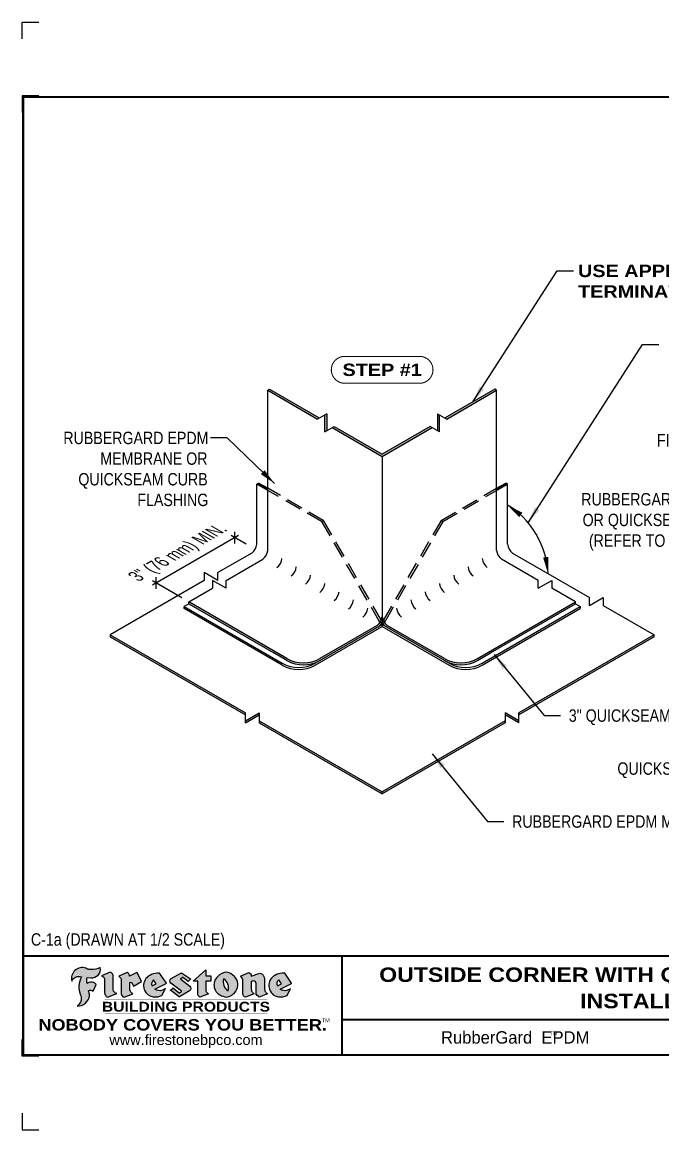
# Model space of a CAD drawing. Header units: inches. Extents: x 121.4 to 141.5, y -186.4 to -169.7.
# Drawn here: x 121.45 to 131.14, y -186.43 to -169.67 of the extents above; entities that cross this region are included whole.
import ezdxf
from ezdxf.enums import TextEntityAlignment as Align

# ---------------------------------------------------------------- set-up
doc = ezdxf.new("R2010")
doc.units = ezdxf.units.IN
doc.header["$MEASUREMENT"] = 0
doc.linetypes.add('HIDDEN', pattern=[0.375, 0.25, -0.125])
doc.layers.get('0').update_dxf_attribs({"linetype": 'CONTINUOUS'})
doc.layers.get('DEFPOINTS').update_dxf_attribs({"linetype": 'CONTINUOUS'})
for name, color, linetype in [('FSBP-ANNO-NOTE', 7, 'CONTINUOUS'), ('FSBP-MEMBRANE', 7, 'CONTINUOUS'), ('FSBP-TTLB', 7, 'CONTINUOUS'), ('FSBP-TTLB-BORDER', 7, 'CONTINUOUS'), ('FSBP-TTLB-TEXT', 7, 'CONTINUOUS')]:
    doc.layers.add(name, color=color, linetype=linetype)
doc.styles.add('FSBP_ARIAL', font='arial.ttf')
doc.styles.add('FSBP_ARIAL_BOLD', font='')
doc.styles.add('FSBP_ARIAL_NAR', font='ARIALN.TTF')
doc.styles.add('FSBP_BANKGOTHIC', font='bgothm.ttf')
doc.styles.get('FSBP_ARIAL_BOLD').set_extended_font_data('Arial Black')
doc.dimstyles.new('FSBP-LEADER', dxfattribs={"dimtxt": 0.1875, "dimasz": 0.25, "dimexe": 0.0625, "dimexo": 0.125, "dimgap": 0.125, "dimtad": 0, "dimtih": 1, "dimtoh": 1, "dimdec": 4, "dimzin": 0, "dimdsep": 46, "dimlunit": 4, "dimtxsty": 'FSBP_ARIAL_NAR', "dimcen": 0.09375, "dimclrd": 256, "dimclre": 256, "dimclrt": 256, "dimadec": 0, "dimazin": 0, "dimtfac": 1, "dimtdec": 4, "dimtofl": 0, "dimtmove": 0, "dimatfit": 3, "dimfxl": 0, "dimtolj": 1, "dimtzin": 0, "dimlwd": -1, "dimlwe": -1, "dimarcsym": 0})

# ---------------------------------------------------------------- blocks, each defined once
blk = doc.blocks.new('TTLB-EPDM_2')
at = {"layer": 'FSBP-TTLB-TEXT'}
h = blk.add_hatch(color=1, dxfattribs=at)
edge = h.paths.add_edge_path()
edge.add_arc((1.037309769669573, -0.1982514792917306), 0.1319107607348553, 264.0410451462098, 370.3106169565175)
edge.add_arc((1.027551646585694, 0.1214293576525799), 0.3273056962876235, 270.05058356628535, 295.23459397187514, ccw=False)
edge.add_arc((1.022801957313345, -0.06680179986895154), 0.1391656561713503, 249.3281275763668, 272.0749124149863, ccw=False)
edge.add_line((0.9736743133014443, -0.1970076156048179), (0.9474927838574558, -0.1852745150568325))
edge.add_arc((0.8939498971398288, -0.3394262635682071), 0.1631857907024099, 70.84590087378872, 194.3325259843273)
edge.add_arc((0.8444260109029493, -0.4259936440910768), 0.1179914261095279, 70.96950098067128, 156.9641407594482, ccw=False)
edge.add_arc((1.153141409296894, -0.4684497516079468), 0.3110405457095052, 150.3231137483159, 203.2084295854517)
edge.add_arc((0.7562495500622943, -0.6412608153899899), 0.1218587156617311, 0.8849157075190988, 24.34668939894999, ccw=False)
edge.add_arc((0.7493781665697374, -0.6475258110744375), 0.1289731377238325, -58.36655102076742, 3.6216782311386737, ccw=False)
edge.add_arc((0.8256699029544474, -0.5792158350996106), 0.1783301886510354, 267.2205474105585, 354.1381621173521)
edge.add_arc((0.7903121048625305, -0.6011409294291745), 0.212787892960859, 0.9996158580669322, 21.00503380861244)
edge.add_arc((1.01880712263941, -0.5666691048185161), 0.05136395668415847, 40.82117713173261, 125.52727787225791, ccw=False)
edge.add_line((1.057676976260041, -0.5330924682126437), (1.102776947655911, -0.4308018311949837))
edge.add_arc((1.040858222524664, -0.4699705673995949), 0.07326744446031509, 32.31675181867256, 66.31481236598174)
edge.add_arc((1.032262518825329, -0.5063316993097662), 0.1102246948011782, 69.8179132332389, 125.254734720681)
edge.add_arc((1.127708877207287, -0.368959353531244), 0.1659710644737306, 164.1569669952081, 196.5811013160487, ccw=False)
edge.add_line((0.9680425188342383, -0.3236487780942383), (1.023615334387159, -0.3294494641845773))
h = blk.add_hatch(color=1, dxfattribs=at)
edge = h.paths.add_edge_path()
edge.add_line((1.275239419159561, -0.6223407783464694), (1.415345367376062, -0.5660418822574371))
edge.add_arc((1.421019305783958, -0.5090099247487757), 0.05731350411836949, 181.9717871001989, 264.31851000495806, ccw=False)
edge.add_line((1.363739737527226, -0.5109819325197265), (1.363412352251203, -0.3102363679013962))
edge.add_arc((1.294263659668751, -0.3103491388303989), 0.06914878453844908, 0.0934405599591014, 72.42834396969012)
edge.add_line((1.315139561173908, -0.2444268274366692), (1.186839444240604, -0.3024209471341379))
edge.add_arc((1.175246268095289, -0.3585110609420917), 0.05727567197445628, -0.017399788185912257, 78.322067691347, ccw=False)
edge.add_line((1.232521937428658, -0.3585284546236807), (1.232574268422297, -0.555126496687123))
edge.add_arc((1.305699496415486, -0.5558575689677219), 0.07312888236350451, 179.4272023230205, 245.3845503102953)
h = blk.add_hatch(color=1, dxfattribs=at)
edge = h.paths.add_edge_path()
edge.add_line((1.792026821926584, -0.3839679064720229), (1.722158956877934, -0.2518542302253621))
edge.add_arc((1.720119655279638, -0.2529327078887852), 0.002306916790721817, 27.87197133405656, 117.3766794470751)
edge.add_line((1.719058846382097, -0.250884159729182), (1.610638460368705, -0.3070279753467702))
edge.add_arc((1.547088841662962, -0.3061026658494403), 0.06355635479880145, 359.165808011073, 425.8793658831422)
edge.add_line((1.573061729235633, -0.2480956029480268), (1.446879247402876, -0.3051325108639702))
edge.add_arc((1.407812067100189, -0.370357133046621), 0.07602957263902092, -3.441403975725109, 59.07992244284969, ccw=False)
edge.add_line((1.483704536400296, -0.3749210150788969), (1.483704536400296, -0.5723838140635706))
edge.add_arc((1.54053746518044, -0.568254406115083), 0.05698275005415228, 184.1557352478595, 255.3066498366543)
edge.add_line((1.526084036778343, -0.6233736605654059), (1.657291340682093, -0.570650514527486))
edge.add_arc((1.688298576827198, -0.5021390388423987), 0.0752015358480571, 207.5160880841914, 245.649226723163, ccw=False)
edge.add_arc((1.721050197024907, -0.4914488168456328), 0.1093332836229113, 179.4823365255141, 204.5537900001094, ccw=False)
edge.add_line((1.611721375809452, -0.4904610114968335), (1.611721375809452, -0.4126404716788983))
edge.add_arc((1.628589765097195, -0.414159299036043), 0.01693662875851176, 28.356188110622725, 174.8549701683585, ccw=False)
edge.add_arc((1.627340435522395, -0.4197189881350504), 0.02111886817708033, 22.216893572439517, 40.10213956426492, ccw=False)
edge.add_line((1.646891420738257, -0.4117336534413738), (1.666638796144639, -0.4549750258192233))
edge.add_arc((1.668737246926742, -0.4540167099035481), 0.002306916790685496, 204.545128184284, 299.6323508190091)
edge.add_line((1.669877862091766, -0.4560219186518992), (1.791128135493295, -0.3870515928837648))
edge.add_line((1.791128135493295, -0.3870515928837648), (1.792026821926584, -0.3839679064720229))
h = blk.add_hatch(color=1, dxfattribs=at)
h.paths.add_polyline_path([(2.063388732080512, -0.2583237030618903, 0.02524281661523788), (2.025024361750752, -0.2610532129309178, 0.1213611957758757), (1.901773912052249, -0.3008158885520373, 0.6151668103976068), (1.93274136141747, -0.6099060679591872, 0.05306812109568645), (1.967936229862175, -0.617865745600497, 0.1150932231766138), (2.099126721549737, -0.5994933789882708), (2.151195569562105, -0.4944891916583316, -0.08755405562188731), (2.104230609512001, -0.5187113292177372, -0.265591761123442), (1.992692314386659, -0.5010701623316862), (2.165347897647223, -0.4141184325909109, 0.4518949533370738), (2.166222728871162, -0.4107679608846269)])
h.paths.add_polyline_path([(2.014217313945437, -0.4188965037300676), (1.951113654018855, -0.4515330109460507, -0.3720533890450154), (1.973177450672722, -0.3607130665457561)], flags=16)
h = blk.add_hatch(color=1, dxfattribs=at)
edge = h.paths.add_edge_path()
edge.add_arc((2.260407392426802, -0.3775796671688782), 0.04152450223225729, 123.20805433950699, 232.2027298779723, ccw=False)
edge.add_line((2.237665217914071, -0.3428366421988329), (2.393535971665983, -0.2540943745380986))
edge.add_arc((2.394677353533142, -0.2560991469722482), 0.002306916790741334, 55.64644466176611, 119.65426054492559, ccw=False)
edge.add_line((2.395979141996861, -0.2541946229174954), (2.531809646140459, -0.3470380726374032))
edge.add_arc((2.530468902927946, -0.3489153772789875), 0.002306916790700397, -42.731101238422525, 54.4661353739603, ccw=False)
edge.add_line((2.532163440279987, -0.3504807552658491), (2.498457913851155, -0.3869673252714421))
edge.add_arc((2.496763376499139, -0.3854019472845934), 0.002306916790672934, 233.7527076894875, 317.26889876138785, ccw=False)
edge.add_line((2.495399362263356, -0.38726241234572), (2.413849913492982, -0.3274738082119626))
edge.add_arc((2.412485899257181, -0.3293342732731342), 0.002306916790720064, 53.75270768979358, 124.4135619297835)
edge.add_line((2.41118211687575, -0.3274311136421062), (2.382933981293377, -0.346782838468144))
edge.add_arc((2.38423776367478, -0.3486859980991606), 0.002306916790694898, 124.4135619293799, 231.8459020253626)
edge.add_line((2.382812599816248, -0.3505000469010184), (2.519899969301207, -0.4581994452042721))
edge.add_arc((2.494247019847682, -0.4908523236374461), 0.04152450223225742, -55.21225898295222, 51.84590202520428, ccw=False)
edge.add_line((2.517938320565804, -0.5249552055672808), (2.364434947484597, -0.6179520922513717))
edge.add_arc((2.36323960192349, -0.6159790200102006), 0.002306916790726996, 233.2955624372927, 301.20872157023314, ccw=False)
edge.add_line((2.361860787187538, -0.6178285429225383), (2.231266621301074, -0.5204709167214361))
edge.add_arc((2.232647938930649, -0.5186232623475259), 0.002306916790697672, 135.5134179846393, 233.21798691998708, ccw=False)
edge.add_line((2.231002150870836, -0.5170067083764565), (2.262839375599356, -0.4845937328397696))
edge.add_arc((2.264485163659225, -0.4862102868108537), 0.002306916790748497, 53.0352839999411, 135.513417985369, ccw=False)
edge.add_line((2.265872365996302, -0.4843670465239001), (2.361834678328762, -0.5565872257804898))
edge.add_arc((2.363221880665761, -0.5547439854936304), 0.002306916790627066, 233.0352840000685, 302.2362632414394)
edge.add_line((2.36445241715569, -0.5566953042850713), (2.39428499383348, -0.5378823484768844))
edge.add_arc((2.393054457343549, -0.5359310296853765), 0.002306916790685166, 302.2362632406177, 412.2027298768422)
edge.add_line((2.394468296066179, -0.5341081404551886), (2.234958295420142, -0.4103916733127022))
h = blk.add_hatch(color=1, dxfattribs=at)
edge = h.paths.add_edge_path()
edge.add_line((2.763460561272041, -0.2072496393923444), (2.763460561272041, -0.2969520779963801))
edge.add_arc((2.765767478062699, -0.2969520779963943), 0.00230691679065842, 179.9999999996471, 269.9999999996471)
edge.add_line((2.765767478062685, -0.2992589947870528), (2.835417693520355, -0.2992589947870528))
edge.add_arc((2.835417693520355, -0.3015659115777538), 0.002306916790701052, 0, 90, ccw=False)
edge.add_line((2.837724610311056, -0.3015659115777538), (2.837724610311056, -0.3790761307453892))
edge.add_arc((2.83541769352037, -0.3790761307453749), 0.002306916790686842, 269.99999999964706, 359.99999999964706, ccw=False)
edge.add_line((2.835417693520355, -0.3813830475360618), (2.765767478062685, -0.3813830475360618))
edge.add_arc((2.765767478062699, -0.3836899643267202), 0.00230691679065842, 90.00000000035294, 180.0000000003529)
edge.add_line((2.763460561272041, -0.3836899643267344), (2.763460561272041, -0.5033995910642801))
edge.add_arc((2.836735953378943, -0.5071368822038516), 0.07337063740681413, 177.0802527808789, 245.3249543133826)
edge.add_line((2.806105814540615, -0.5738080530967267), (2.674529557384915, -0.6226036013049594))
edge.add_arc((2.708610405062069, -0.564298408791804), 0.06753517344606039, 177.0345319916277, 239.6926428024901, ccw=False)
edge.add_line((2.641165668230087, -0.560804539009709), (2.641165668230087, -0.3836899643267344))
edge.add_arc((2.638858751439429, -0.3836899643267202), 0.00230691679065842, 359.9999999996471, 449.999999999647)
edge.add_line((2.638858751439443, -0.3813830475360618), (2.572857950769389, -0.3813830475360618))
edge.add_line((2.572857950769389, -0.3813830475360618), (2.763460561272041, -0.2072496393923444))
h = blk.add_hatch(color=1, dxfattribs=at)
edge = h.paths.add_edge_path(flags=16)
edge.add_arc((2.940363509127394, -0.4847985213681437), 0.1684614578629418, 344.5558804047865, 417.0140046669545)
edge.add_arc((3.194458079644619, -0.3883534532477785), 0.1684614578629414, 164.5558804047864, 237.0140046669546)
edge = h.paths.add_edge_path()
edge.add_arc((3.069375116502199, -0.4399344555144872), 0.1828726885096673, 136.0914512150047, 191.213418978326)
edge.add_arc((3.064939550433406, -0.4318234379590333), 0.1803148804748503, 194.0167254156723, 240.6663730831859)
edge.add_arc((3.098047041778981, -0.3845058757092554), 0.2378525180183701, 239.2975390661776, 264.2889872773176)
edge.add_arc((3.04884478212623, -0.4190232383793012), 0.203760689247156, 277.1986764832036, 326.503572961274)
edge.add_arc((3.077739326803546, -0.4341046616465112), 0.171374865791709, 325.3768876809902, 406.3828327799087)
edge.add_arc((3.011839488065919, -0.4896144380417797), 0.2571945645850002, 44.28462553519766, 73.82901434867304)
edge.add_arc((3.117152499586992, -0.4983433120546693), 0.2579560664039132, 97.50292863483666, 134.1039137579027)
h = blk.add_hatch(color=1, dxfattribs=at)
edge = h.paths.add_edge_path()
edge.add_line((3.322690228557462, -0.5721896537377091), (3.322690228557462, -0.3749210150788969))
edge.add_arc((3.246797759257384, -0.3703571330465745), 0.076029572638996, 356.5585960242387, 419.0799224428129)
edge.add_line((3.285864939560099, -0.3051325108639702), (3.412047421392799, -0.2480956029480268))
edge.add_arc((3.386074533820159, -0.3061026658494941), 0.06355635479883807, 0.3962622833877276, 65.87936588318718, ccw=False)
edge.add_line((3.449629368605429, -0.3056631084210863), (3.580526418688805, -0.2593848434574539))
edge.add_arc((3.555744121700958, -0.3530904070730321), 0.09692726601172152, 2.366977007666776, 75.18615851992018, ccw=False)
edge.add_line((3.652588689330287, -0.3490873311063041), (3.652588689330287, -0.4883770011386872))
edge.add_arc((3.761877549389556, -0.4914934052703811), 0.1093332836229047, 178.3666365323574, 204.5537900000422)
edge.add_arc((3.729125929191727, -0.5021836272670953), 0.07520153584796169, 207.5160880841711, 245.2240541443093)
edge.add_line((3.697611150971852, -0.5704631245385627), (3.572585913552643, -0.6207021253773775))
edge.add_arc((3.59534718600759, -0.5526356419907701), 0.07177131519198746, 180.3328587115751, 251.51018566665869, ccw=False)
edge.add_line((3.523577081955409, -0.5530525936986663), (3.523577081955409, -0.4153032515383615))
edge.add_arc((3.486319529276879, -0.4148773504126441), 0.0372599868942854, 359.3450650296066, 449.0500281941028)
edge.add_arc((3.482769874121713, -0.4419622099033496), 0.06447454900600783, 86.29402372314017, 119.8211331593848)
edge.add_line((3.450707067966732, -0.3860252459975726), (3.450707067966732, -0.4904610114968335))
edge.add_arc((3.560035889182251, -0.491448816845647), 0.1093332836229751, 179.4823365255069, 204.5537900001023)
edge.add_arc((3.527284268984408, -0.5021390388424952), 0.07520153584796385, 207.5160880841699, 245.6492267231416)
edge.add_line((3.496277032839316, -0.570650514527486), (3.365069728935509, -0.6233736605654059))
edge.add_arc((3.37950248606194, -0.5682868177318081), 0.05694615642555727, 183.9298782390169, 255.318496325343, ccw=False)
h = blk.add_hatch(color=1, dxfattribs=at)
h.paths.add_polyline_path([(3.957695472291277, -0.2583237030618903, 0.02524281661523822), (3.919331101961575, -0.2610532129309178, 0.1085638477195505), (3.807890832595604, -0.2939221658134414, 0.6425897848490651), (3.827048101628293, -0.6099060679591872, 0.05306812109569052), (3.862242970072884, -0.617865745600497, 0.1150932231766133), (3.993433461760503, -0.5994933789882708), (4.045502309772871, -0.4944891916583316, -0.08755405562189084), (3.998537349722767, -0.5187113292177372, -0.2655917611234366), (3.886999054597368, -0.5010701623316862), (4.059654637857989, -0.4141184325909109, 0.4518949533370731), (4.060529469081928, -0.4107679608846269)])
h.paths.add_polyline_path([(3.90852405415626, -0.4188965037300676), (3.845420394229677, -0.4515330109460507, -0.3720533890450147), (3.867484190883488, -0.3607130665457561)], flags=16)
at = {"layer": 'DEFPOINTS', "linetype": 'Continuous', "ltscale": 1.75}
for points in [[(-0.015625, 13.88083333333333), (-0.015625, 14.13083333333333), (0.234375, 14.13083333333333)], [(-0.015625, -2.380833333333342), (-0.015625, -2.630833333333342), (0.234375, -2.630833333333342)]]:
    blk.add_lwpolyline(points, dxfattribs=at)
at = {"layer": 'DEFPOINTS', "color": 1}
for points in [[(0.234375, 13.015625), (-0.015625, 13.015625), (-0.015625, 12.765625)], [(0.234375, -1.515625), (-0.015625, -1.515625), (-0.015625, -1.265625)]]:
    blk.add_lwpolyline(points, dxfattribs=at)
at = {"layer": 'FSBP-TTLB', "const_width": 0.03125}
for points in [[(0, 0), (0, -1.5), (20, -1.5), (20, 0), (0, 0)], [(4.825208527206769, 0), (4.825208527206769, -0.9643749050531198)], [(4.825208527206769, -0.9643749050531198), (15.84028770518938, -0.9643749050531198)], [(4.825208527206769, -0.9643749050531198), (4.825208527206769, -1.5)]]:
    blk.add_lwpolyline(points, dxfattribs=at)
at = {"layer": 'FSBP-TTLB-BORDER', "const_width": 0.03125}
blk.add_lwpolyline([(20, 0), (20, 13), (0, 13), (0, 0)], dxfattribs=at)
at = {"layer": 'FSBP-TTLB-TEXT', "color": 1}
blk.add_line((0.7358432058323388, -0.379822754145593), (0.7358432058323388, -0.379822754145593), dxfattribs=at)
for points in [[(1.023615323725323, -0.3294494630716969, 0.5000510906601082), (1.167090420776901, -0.1746414942047778, -0.1103304102359608), (1.027840608309816, -0.2058762110801382, -0.09957876667165425), (0.9736743133014443, -0.1970076156048179), (0.9474927838574558, -0.1852745150568325, 0.5978159689075124), (0.7358432058323388, -0.379822754145593, -0.3938834584182213), (0.8828996422548698, -0.3144510229727047, 0.2349406564350952), (0.86727108227484, -0.5910237178633082, -0.1027304183841549), (0.8780937320133262, -0.6393788197974146, -0.2772692352614086), (0.8170223912655956, -0.7573362346216896, 0.3985429150902959), (1.003067614090241, -0.5974286950643517, 0.0875124847930418), (0.9889600163401155, -0.5248671157293501, -0.3874031597924062), (1.057676976260041, -0.5330924682126437), (1.102776947655911, -0.4308018311949837, 0.1494423498871741), (1.07029056398062, -0.4028746979725923, 0.2467195073738216), (0.9686394281704906, -0.4163228904100862, -0.1424285161541127), (0.9680425188342383, -0.3236487780942383), (1.023615334387159, -0.3294494641845773)], [(2.166222728871162, -0.4107679608846269), (2.063388732080512, -0.2583237030618903, 0.02524281661523788), (2.025024361750752, -0.2610532129309178, 0.1085638477195265), (1.913584092384895, -0.2939221658134414, 0.6425897848491228), (1.93274136141747, -0.6099060679591872, 0.05306812109568648), (1.967936229862175, -0.617865745600497, 0.1150932231766137), (2.099126721549737, -0.5994933789882708), (2.151195569562105, -0.4944891916583316, -0.0875540556218873), (2.104230609512001, -0.5187113292177372, -0.2655917611234418), (1.992692314386659, -0.5010701623316862), (2.165347897647223, -0.4141184325909109)], [(2.763460561272041, -0.2072496393923444), (2.763460561272041, -0.2969520779963801, 0.4142135623730958), (2.765767478062685, -0.2992589947870528), (2.835417693520355, -0.2992589947870528, -0.414213562373095), (2.837724610311056, -0.3015659115777538), (2.837724610311056, -0.3790761307453892, -0.4142135623730938), (2.835417693520355, -0.3813830475360618), (2.765767478062685, -0.3813830475360618, 0.4142135623730958), (2.763460561272041, -0.3836899643267344), (2.763460561272041, -0.5033995910642801, 0.3068985753588853), (2.806105814540615, -0.5738080530967267), (2.674529557384915, -0.6226036013049594, -0.2804194150632976), (2.641165668230087, -0.560804539009709), (2.641165668230087, -0.3836899643267344, 0.414213562373095), (2.638858751439443, -0.3813830475360618), (2.572857950769389, -0.3813830475360618), (2.763460561272041, -0.2072496393923444)], [(4.060529469081928, -0.4107679608846269), (3.957695472291277, -0.2583237030618903, 0.02524281661523788), (3.919331101961575, -0.2610532129309178, 0.1085638477195265), (3.807890832595604, -0.2939221658134414, 0.6425897848491228), (3.827048101628293, -0.6099060679591872, 0.05306812109568648), (3.862242970072884, -0.617865745600497, 0.1150932231766137), (3.993433461760503, -0.5994933789882708), (4.045502309772871, -0.4944891916583316, -0.0875540556218873), (3.998537349722767, -0.5187113292177372, -0.2655917611234418), (3.886999054597368, -0.5010701623316862), (4.059654637857989, -0.4141184325909109)], [(4.059654637857989, -0.4141184325909109, 0.4518949533370731), (4.060529469081928, -0.4107679608846269, 0.4518949533370731)]]:
    blk.add_lwpolyline(points, format="xyb", dxfattribs=at)
for points in [[(1.275239419159561, -0.6223407783464694), (1.415345367376062, -0.5660418822574371, -0.3756100036733062), (1.363739737527226, -0.5109819325197265), (1.363412352251203, -0.3102363679013962, 0.3265360292958048), (1.315139561173908, -0.2444268274366692), (1.186839444240604, -0.3024209471341379, -0.3557863980845349), (1.232521937428658, -0.3585284546236807), (1.232574268422297, -0.555126496687123, 0.2960110723418457)], [(1.792026821926584, -0.3839679064720229), (1.722158956877934, -0.2518542302253621, 0.4116839150163434), (1.719058846382097, -0.250884159729182), (1.610638460368705, -0.3070279753467702, 0.2996033003794034), (1.573061729235633, -0.2480956029480268), (1.446879247402876, -0.3051325108639702, -0.2797757560995365), (1.483704536400296, -0.3749210150788969), (1.483704536400296, -0.5723838140635706, 0.320828638474519), (1.526084036778343, -0.6233736605654059), (1.657291340682093, -0.570650514527486, -0.1679398621276611), (1.621603752698661, -0.5368819723450571, -0.1098333365370753), (1.611721375809452, -0.4904610114968335), (1.611721375809452, -0.4126404716788983, -0.743334502655012), (1.64349420176768, -0.4061152228778298, -0.07819791644735608), (1.646891420738257, -0.4117336534413738), (1.666638796144639, -0.4549750258192233, 0.4404648714563479), (1.669877862091766, -0.4560219186518992), (1.791128135493295, -0.3870515928837648)], [(2.234958295420142, -0.4103916733127022, -0.5150044486718882), (2.237665217914071, -0.3428366421988329), (2.393535971665983, -0.2540943745380986, -0.2867822934100265), (2.395979141996861, -0.2541946229174954), (2.531809646140459, -0.3470380726374032, -0.4515027974650387), (2.532163440279987, -0.3504807552658491), (2.498457913851155, -0.3869673252714421, -0.3814439164929681), (2.495399362263356, -0.38726241234572), (2.413849913492982, -0.3274738082119626, 0.3184718635035665), (2.41118211687575, -0.3274311136421062), (2.382933981293377, -0.346782838468144, 0.5064094529656681), (2.382812599816248, -0.3505000469010184), (2.519899969301207, -0.4581994452042721, -0.5043597839115849), (2.517938320565804, -0.5249552055672808), (2.364434947484597, -0.6179520922513717, -0.3053163970316367), (2.361860787187538, -0.6178285429225383), (2.231266621301074, -0.5204709167214361, -0.4541703869768119), (2.231002150870836, -0.5170067083764565), (2.262839375599356, -0.4845937328397696, -0.3762644290664977), (2.265872365996302, -0.4843670465239001), (2.361834678328762, -0.5565872257804898, 0.3114700032088108), (2.36445241715569, -0.5566953042850713), (2.39428499383348, -0.5378823484768844, 0.520381097387146), (2.394468296066179, -0.5341081404551886)], [(2.937624918725987, -0.3131105398334029, 0.2452625673097023), (2.889993533867141, -0.4754966266250307, 0.2064059665179019), (2.976604338974084, -0.5890186876871866, 0.1094800500670344), (3.074378098474654, -0.6211778035979165, 0.2185147641853038), (3.218764944843201, -0.5314757029352819, 0.3689489483072479), (3.195959963110113, -0.3100352223135445, 0.1296305888694145), (3.0834694040758, -0.242595816912754, 0.1610736375384317)], [(3.322690228557462, -0.5721896537377091), (3.322690228557462, -0.3749210150788969, 0.2797757560995341), (3.285864939560099, -0.3051325108639702), (3.412047421392799, -0.2480956029480268, -0.2937618496109166), (3.449629368605429, -0.3056631084210863), (3.580526418688805, -0.2593848434574539, -0.3288760160581939), (3.652588689330287, -0.3490873311063041), (3.652588689330287, -0.4883770011386872, 0.114762897203527), (3.662431105063263, -0.536926560769686, 0.166032965990522), (3.697611150971852, -0.5704631245385627), (3.572585913552643, -0.6207021253773775, -0.3209557512194564), (3.523577081955409, -0.5530525936986663), (3.523577081955409, -0.4153032515383615, 0.4127061514896111), (3.48693727661589, -0.3776224848030694, 0.1473421876160361), (3.450707067966732, -0.3860252459975726), (3.450707067966732, -0.4904610114968335, 0.1098333365370753), (3.460589444855941, -0.5368819723450855, 0.1679398621276611), (3.496277032839316, -0.570650514527486), (3.365069728935509, -0.6233736605654059, -0.3219729545308964), (3.322690228557462, -0.5721896537377091, 29.1476284739)], [(1.951113654018855, -0.4515330109460507), (2.014217313945437, -0.4188965037300676), (1.973177450672722, -0.3607130665457561, 0.3720533890450154)], [(3.10274193015772, -0.5296595419651595, 0.3271311138286319), (3.032079658614293, -0.3434924326507627, 0.3271311138286322)], [(3.845420394229677, -0.4515330109460507), (3.90852405415626, -0.4188965037300676), (3.867484190883488, -0.3607130665457561, 0.3720533890450154)]]:
    blk.add_lwpolyline(points, format="xyb", close=True, dxfattribs=at)
at = {"layer": 'FSBP-TTLB-TEXT', "const_width": 0.0078125}
for points in [[(1.233926579809207, -0.6584455781731435), (3.691229482685259, -0.6584455781731577)], [(1.233926579809207, -0.8761560960495984), (3.691229482685259, -0.8761560960495842)]]:
    blk.add_lwpolyline(points, dxfattribs=at)
at = {"layer": 'FSBP-TTLB-TEXT', "color": 1}
for centre, start, end in [((1.789987520328282, -0.3850463841354355), 299.6323508193319, 27.87197133380463), ((2.164310260790558, -0.412058050385383), 296.7304547840455, 34.00233684987403)]:
    blk.add_arc(centre, 0.00230691679068068, start, end, dxfattribs=at)
at = {"layer": 'FSBP-TTLB-TEXT', "lineweight": 18, "style": 'FSBP_ARIAL_BOLD'}
blk.add_text('BUILDING PRODUCTS', height=0.1484375, dxfattribs=at).set_placement((2.462578031247233, -0.7673008371113639), align=Align.MIDDLE_CENTER)
at = {"layer": 'FSBP-TTLB-TEXT', "color": 1}
for s, height, style, p in [('NOBODY COVERS YOU BETTER.', 0.171875, 'FSBP_ARIAL_BOLD', (2.412604263603384, -1.041650450587369)), ('TM', 0.0625, 'FSBP_BANKGOTHIC', (4.576671173373001, -0.9725745042934193))]:
    blk.add_text(s, height=height, dxfattribs=dict(at, style=style)).set_placement(p, align=Align.MIDDLE_CENTER)
at = {"layer": 'FSBP-TTLB-TEXT'}
for s, height, style, p in [('RubberGard  EPDM', 0.1875, 'FSBP_BANKGOTHIC', (7.443365678241776, -1.23218745252656)), ('TM', 0.0625, 'FSBP_BANKGOTHIC', (8.023397742165457, -1.169706269210366)), ('www.firestonebpco.com', 0.15625, 'FSBP_ARIAL', (2.462578031247233, -1.268657306740124))]:
    blk.add_text(s, height=height, dxfattribs=dict(at, style=style)).set_placement(p, align=Align.MIDDLE_CENTER)
for tag, height, style, p in [('MAXIMUM_WARRANTY', 0.1875, 'FSBP_ARIAL_BOLD', (18.03987100774941, 0.2240244307510579)), ('ACCPT_SYSTEMS', 0.21875, 'FSBP_ARIAL', (12.49438170418193, -1.23218745252656))]:
    blk.add_attdef(tag, text='', height=height, dxfattribs=dict(at, style=style)).set_placement(p, align=Align.MIDDLE_LEFT)
for tag, height, style, p in [('DETAIL_DESCP_LINE_1', 0.21875, 'FSBP_ARIAL_BOLD', (10.33118450231211, -0.2831249841755152)), ('DETAIL_DESCP_LINE_2', 0.21875, 'FSBP_ARIAL_BOLD', (10.33118450231211, -0.6812499208775904)), ('ISSUE_REV_DATE', 0.21875, 'FSBP_ARIAL', (16.84069633627263, -0.7282559425942452)), ('DETAIL_NUMBER', 0.4375, 'FSBP_ARIAL', (18.91941590748775, -0.8931630692489421))]:
    blk.add_attdef(tag, text='', height=height, dxfattribs=dict(at, style=style)).set_placement(p, align=Align.MIDDLE_CENTER)

msp = doc.modelspace()

# ---------------------------------------------------------------- hatches: boundary and pattern name
at = {"layer": 'FSBP-MEMBRANE'}
h = msp.add_hatch(color=256, dxfattribs=at)
h.paths.add_polyline_path([(125.188670571352, -175.2274210765116), (125.1616072774837, -175.2430460765116), (125.9158098447526, -175.6784851317477), (125.9428731386208, -175.6628601317478)])
h.paths.add_polyline_path([(126.1665188116521, -175.7919820212754), (126.1394555177839, -175.8076070212754), (126.8936580850527, -176.2430460765116), (127.6478606523216, -175.8076070212755), (127.6207973584534, -175.7919820212754), (126.8936580850527, -176.2117960765116)])
h.paths.add_polyline_path([(126.0276326812682, -175.8721679660392), (126.0546959751366, -175.8565429660392), (126.0546959751366, -175.5982991869839), (126.0276326812682, -175.613924186984), (126.0276326812682, -175.7430460765116)])
h.paths.add_polyline_path([(127.7326201949688, -175.8565429660393), (127.759683488837, -175.8721679660393), (127.759683488837, -175.7430460765116), (127.759683488837, -175.6139241869839), (127.7326201949688, -175.5982991869839)])
h.paths.add_polyline_path([(127.8444430314845, -175.6628601317478), (127.8715063253528, -175.6784851317478), (128.6257088926217, -175.2430460765116), (128.5986455987534, -175.2274210765116)])
for points in [[(125.0241257446329, -176.6474210765114), (124.9970624507646, -176.6630460765115), (125.1616072774837, -176.7580460765115), (125.1616072774837, -176.7267960765115)], [(128.7631904254724, -176.6474210765114), (128.7902537193407, -176.6630460765115), (128.6257088926216, -176.7580460765115), (128.6257088926216, -176.7267960765115)], [(125.952873154849, -179.3312085092142), (126.8435550653754, -178.8169730684095, 0.0945268723168899), (126.8936580850527, -178.7580460765116), (126.8936580850527, -178.7555460765112, -0.1202330028037299), (126.8648726151844, -178.7485226186209, -0.08623845559065017), (126.8182157751385, -178.8016027144488), (125.9528731548489, -179.3012085092142, -0.2679491924311569), (125.4528731548489, -179.3012085092141), (123.9708223472801, -178.4455460765113), (123.9708223472801, -178.4755460765116), (125.2547068391926, -179.2167971335256), (125.4528731548489, -179.3312085092142, 0.2679491924311688)], [(128.3344430152563, -179.3312085092142), (128.5326093309127, -179.2167971335256), (129.8164938228252, -178.4755460765116), (129.8164938228252, -178.4455460765117), (128.334443020486, -179.3012085088752, -0.2679491921721408), (127.8344430209045, -179.301208509795), (126.9691003949666, -178.8016027144487, -0.08623845559021463), (126.9224435549209, -178.7485226186211, -0.1202330028037326), (126.8936580850527, -178.7555460765112), (126.8936580850527, -178.7580460765116, 0.09452687231657927), (126.9437611047298, -178.8169730684093), (127.8344430152563, -179.3312085092142, 0.267949192431142)]]:
    msp.add_hatch(color=256, dxfattribs=at).paths.add_polyline_path(points)
h = msp.add_hatch(color=256, dxfattribs=at)
h.paths.add_polyline_path([(122.7800374170765, -178.9430460765116), (122.7800374170766, -178.9730460765115), (124.8259416487557, -180.1542494354076), (124.8259416487556, -180.1242494354077)])
h.paths.add_polyline_path([(125.0327566742541, -180.1554994354076), (125.0327566742541, -180.1242494354077), (124.8259416487557, -180.2436541460517), (124.8259416487557, -180.2749041460516)])
h.paths.add_polyline_path([(125.0327566742541, -180.2436541460517), (125.0327566742541, -180.2736541460516), (126.8936580850526, -181.3480460765116), (126.8936580850526, -181.3180460765116)])
h.paths.add_polyline_path([(128.7545594958513, -180.2736541460516), (128.7545594958513, -180.2436541460517), (126.8936580850527, -181.3180460765116), (126.8936580850526, -181.3480460765117)])
h.paths.add_polyline_path([(128.7545594958512, -180.1242494354077), (128.7545594958512, -180.1554994354077), (128.9613745213496, -180.2749041460516), (128.9613745213496, -180.2436541460517)])
h.paths.add_polyline_path([(131.0072787530289, -178.9730460765114), (131.007278753029, -178.9430460765115), (128.9613745213497, -180.1242494354077), (128.9613745213497, -180.1542494354076)])

# ---------------------------------------------------------------- linework, layer by layer
at = {"layer": 'FSBP-ANNO-NOTE'}
for p, q in [((124.7198451011384, -177.4404945650808), (123.4208069954616, -178.1904945650805)), ((124.8368477510646, -177.5705460765116), (124.6115919256654, -177.4404945650808)), ((124.6657185134019, -177.560132912729), (124.6657185134019, -177.3833562174324)), ((123.862569171807, -178.3830460765113), (123.4208069954616, -178.1279945650805)), ((123.4749335831981, -178.2476329127288), (123.4749335831981, -178.0708562174322))]:
    msp.add_line(p, q, dxfattribs=at)
at = {"layer": 'FSBP-ANNO-NOTE', "const_width": 0.015625}
msp.add_lwpolyline([(126.327873593818, -175.1372005727443), (127.4594425762874, -175.1372005727443, 0.9999999999999999), (127.4594425762874, -174.7302617745024), (126.327873593818, -174.7302617745024, 0.9999999999999999)], format="xyb", close=True, dxfattribs=at)
at = {"layer": 'FSBP-ANNO-NOTE'}
for points in [[(128.7902537193406, -176.9814398497709, 0, 0.08203125, 0), (128.9917496340471, -177.1293628458761, 0.08203125, 0.08203125, 0)], [(129.4034308356856, -178.0170640496942, 0, 0.08203125, 0), (129.3694463253913, -177.7694214251721, 0.08203125, 0.08203125, 0)]]:
    msp.add_lwpolyline(points, format="xyseb", dxfattribs=at)
msp.add_ellipse((128.8127153287336, -177.6760142927491), major_axis=(-0.417698940717808, 0.7234757875909054), ratio=0.5773502691896466, start_param=3.926990816999106, end_param=5.535820724010774, dxfattribs=at)
at = {"layer": 'FSBP-MEMBRANE'}
for p, q in [((125.1616072774837, -175.2430460765116), (125.188670571352, -175.2274210765116)), ((125.1616072774837, -177.6660474831218), (125.1616072774837, -175.2430460765116)), ((125.1616072774837, -175.2430460765116), (125.9158098447526, -175.6784851317478)), ((125.188670571352, -175.2274210765116), (125.9428731386208, -175.6628601317478)), ((128.5986455987534, -175.2274210765116), (127.8444430314846, -175.6628601317478)), ((127.8715063253528, -175.6784851317478), (128.6257088926216, -175.2430460765116)), ((128.6257088926216, -175.2430460765116), (128.5986455987534, -175.2274210765116)), ((128.6257088926216, -177.6660474831219), (128.6257088926216, -175.2430460765116)), ((126.0546959751366, -175.5982991869839), (125.9158098447526, -175.6784851317478)), ((126.0276326812682, -175.8721679660393), (126.0276326812682, -175.6139241869839)), ((126.0546959751366, -175.598299186984), (126.0546959751366, -175.8565429660393)), ((127.7326201949688, -175.598299186984), (127.8715063253528, -175.6784851317478)), ((127.7326201949688, -175.598299186984), (127.7326201949688, -175.8565429660393)), ((127.759683488837, -175.8721679660393), (127.759683488837, -175.6139241869839)), ((126.0276326812682, -175.8721679660393), (126.166518811652, -175.7919820212754)), ((126.1394555177838, -175.8076070212754), (126.8936580850527, -176.2430460765116)), ((126.1665188116521, -175.7919820212755), (126.8936580850527, -176.2117960765116)), ((127.6207973584534, -175.7919820212755), (126.8936580850527, -176.2117960765116)), ((126.8936580850527, -176.2430460765116), (127.6478606523215, -175.8076070212755)), ((127.759683488837, -175.8721679660393), (127.6207973584534, -175.7919820212755)), ((124.9970624507646, -176.6630460765115), (125.0241257446329, -176.6474210765115)), ((124.9970624507646, -177.5710474831218), (124.9970624507646, -176.6630460765115)), ((125.1616072774838, -176.7580460765116), (124.9970624507646, -176.6630460765115)), ((125.1616072774838, -176.7267960765116), (125.0241257446329, -176.6474210765115)), ((128.6257088926215, -176.7267960765116), (128.7631904254724, -176.6474210765115)), ((128.6257088926215, -176.7580460765116), (128.7902537193407, -176.6630460765115)), ((128.7902537193407, -176.6630460765115), (128.7631904254724, -176.6474210765115)), ((128.7902537193407, -177.5710474831218), (128.7902537193407, -176.6630460765115)), ((125.9756711570412, -177.2280460765115), (126.0027344509096, -177.2124210765116)), ((127.811645013064, -177.2280460765117), (127.7845817191956, -177.2124210765116)), ((124.9216201408581, -177.7066027144443), (124.4076562069169, -178.0033399300591)), ((124.5347112823162, -178.1199846480751), (125.0861649675773, -177.8016027144439)), ((129.2526048877892, -178.1199846480755), (128.7011512025299, -177.8016027144455)), ((128.8656960292473, -177.7066027144443), (130.0326074000664, -178.3803193085073)), ((124.4076562069168, -178.122744640703), (124.2008411814184, -178.0033399300591)), ((124.2008411814184, -178.0033399300591), (124.2008411814185, -178.1227446407031)), ((124.4076562069168, -178.122744640703), (124.4076562069169, -178.0033399300591)), ((124.2008411814185, -178.1227446407031), (122.7800374170766, -178.9430460765117)), ((124.5347112823161, -178.2393893587191), (124.3278962568177, -178.1199846480752)), ((124.3278962568177, -178.1199846480752), (124.3278962568178, -178.2393893587191)), ((124.5347112823161, -178.2393893587191), (124.5347112823162, -178.1199846480751)), ((129.2526048877892, -178.2393893587191), (129.4594199132876, -178.1199846480752)), ((129.2526048877892, -178.2393893587191), (129.2526048877892, -178.1199846480755)), ((129.4594199132876, -178.1199846480752), (129.4594199132876, -178.2393893587191)), ((123.9708223472801, -178.4455460765113), (124.3278962568178, -178.2393893587191)), ((129.8164938228252, -178.4455460765116), (129.4594199132874, -178.2393893587194)), ((123.97082234728, -178.4755460765116), (123.8986535636313, -178.5172127431783)), ((123.9708223472801, -178.4755460765116), (123.9708223472801, -178.4455460765113)), ((125.4528731548489, -179.3012085092141), (123.9708223472801, -178.4455460765113)), ((123.9708223472801, -178.4755460765116), (125.2547068391926, -179.2167971335256)), ((128.3344430198987, -179.3012085092143), (129.8164938228252, -178.4455460765116)), ((128.5326093309127, -179.2167971335256), (129.8164938228252, -178.4755460765116)), ((128.5326093309127, -179.2167971335256), (129.8164938228252, -178.4755460765116)), ((129.8164938228252, -178.4755460765116), (129.8164938228251, -178.4455460765116)), ((129.8164938228252, -178.4755460765116), (129.8886626064739, -178.5172127431783)), ((130.0326074000664, -178.4997240191512), (130.2394224255648, -178.3803193085072)), ((130.0326074000664, -178.4997240191512), (130.0326074000664, -178.3803193085072)), ((130.2394224255648, -178.3803193085072), (130.2394224255648, -178.4997240191512)), ((130.2394224255648, -178.4997240191512), (131.007278753029, -178.9430460765116)), ((123.8986535636313, -178.5472127431783), (123.8986535636313, -178.5172127431783)), ((123.8986535636313, -178.5172127431783), (125.3807043712003, -179.3728751758808)), ((125.3807043763883, -179.4028751758809), (123.8986535636313, -178.5472127431782)), ((128.406611798905, -179.3728751758809), (129.8886626064739, -178.5172127431783)), ((128.4066117989049, -179.4028751758809), (129.888662606474, -178.5472127431784)), ((129.8886626064739, -178.5172127431783), (129.8886626064739, -178.5472127431783)), ((125.8807043712003, -179.3728751758809), (126.8936580850527, -178.7880460765116)), ((125.8807043763882, -179.4028751758809), (126.8936580850527, -178.8180460765116)), ((126.8182157751385, -178.8016027144488), (125.9528731548489, -179.3012085092142)), ((127.906611798905, -179.3728751758809), (126.8936580850527, -178.7880460765116)), ((126.8936580850527, -178.7880460765116), (126.8936580850527, -178.8180460765116)), ((126.8936580850527, -178.8180460765116), (127.906611798905, -179.4028751758809)), ((127.8344430198987, -179.3012085092143), (126.9691003949667, -178.8016027144487)), ((122.7800374170765, -178.9430460765116), (122.7800374170766, -178.9730460765116)), ((122.7800374170765, -178.9430460765116), (124.8259416487556, -180.1242494354077)), ((122.7800374170766, -178.9730460765115), (124.8259416487556, -180.1542494354076)), ((131.0072787530288, -178.9430460765116), (128.9613745213497, -180.1242494354077)), ((131.0072787530288, -178.9730460765115), (128.9613745213497, -180.1542494354076)), ((131.0072787530289, -178.9730460765116), (131.007278753029, -178.9430460765116)), ((125.452873154849, -179.3312085092142), (125.2547068391926, -179.2167971335256)), ((128.3344430152563, -179.3312085092142), (128.5326093309127, -179.2167971335256)), ((124.8259416487557, -180.2436541460517), (125.0327566742541, -180.1242494354077)), ((124.8259416487557, -180.2749041460516), (124.8259416487556, -180.1242494354077)), ((124.8259416487557, -180.2749041460516), (125.0327566742541, -180.1554994354077)), ((125.0327566742541, -180.1242494354077), (125.0327566742541, -180.2736541460516)), ((128.9613745213497, -180.2436541460517), (128.7545594958512, -180.1242494354077)), ((128.7545594958512, -180.1242494354077), (128.7545594958513, -180.2736541460516)), ((128.9613745213496, -180.2749041460516), (128.7545594958512, -180.1554994354077)), ((128.9613745213496, -180.2749041460516), (128.9613745213497, -180.1242494354077)), ((125.0327566742541, -180.2436541460517), (126.8936580850527, -181.3180460765116)), ((125.0327566742541, -180.2736541460516), (126.8936580850527, -181.3480460765116)), ((128.7545594958513, -180.2436541460517), (126.8936580850527, -181.3180460765116)), ((128.7545594958513, -180.2736541460516), (126.8936580850527, -181.3480460765116)), ((126.8936580850526, -181.3480460765116), (126.8936580850527, -181.3180460765116))]:
    msp.add_line(p, q, dxfattribs=at)
at = {"layer": 'FSBP-MEMBRANE', "linetype": 'Continuous'}
msp.add_line((126.8936580850527, -176.2430460765116), (126.8936580850527, -178.7580460765116), dxfattribs=at)
at = {"layer": 'FSBP-MEMBRANE', "linetype": 'HIDDEN'}
for p, q in [((126.0027344509096, -177.2124210765116), (125.1616072774838, -176.7267960765116)), ((125.9756711570412, -177.2280460765115), (125.1616072774838, -176.7580460765116)), ((127.7845817191956, -177.2124210765116), (128.6257088926215, -176.7267960765116)), ((127.8116450130639, -177.2280460765117), (128.6257088926215, -176.7580460765116)), ((125.9756711570412, -177.2280460765115), (126.839531497316, -178.7242960765112)), ((126.0027344509096, -177.2124210765116), (126.8868922615857, -178.7438273265115)), ((127.7845817191956, -177.2124210765116), (126.9004239085195, -178.7438273265113)), ((127.811645013064, -177.2280460765117), (126.9477846727893, -178.7242960765112))]:
    msp.add_line(p, q, dxfattribs=at)
at = {"layer": 'FSBP-MEMBRANE'}
for centre, radius, start, end in [((124.7922170009972, -177.5458132487846), 0.2063938586125946, 308.8270629757095, 352.9773026118837), ((124.9567618277163, -177.6408132487843), 0.2063938586125946, 308.8270629757095, 352.9773026118837), ((128.830554342389, -177.6408132487843), 0.2063938586125946, 187.0226973881164, 231.1729370242905), ((128.9950991691081, -177.5458132487846), 0.2063938586125946, 187.0226973881164, 231.1729370242905), ((125.1732681786625, -177.7658132487843), 0.2063938586125946, 308.8270629757095, 352.9773026118837), ((128.6140479914429, -177.7658132487843), 0.2063938586125946, 187.0226973881164, 231.1729370242905), ((125.3897745296086, -177.8908132487841), 0.2063938586125946, 308.8270629757095, 352.9773026118837), ((128.3975416404967, -177.8908132487841), 0.2063938586125946, 187.0226973881164, 231.1729370242905), ((125.6062808805547, -178.0158132487839), 0.2063938586125946, 308.8270629757095, 352.9773026118837), ((125.8227872315008, -178.1408132487837), 0.2063938586125946, 308.8270629757095, 352.9773026118837), ((127.9645289386045, -178.1408132487837), 0.2063938586125946, 187.0226973881164, 231.1729370242905), ((128.1810352895506, -178.0158132487839), 0.2063938586125946, 187.0226973881164, 231.1729370242905), ((126.0392935824469, -178.2658132487835), 0.2063938586125946, 308.8270629757095, 352.9773026118837), ((127.7480225876584, -178.2658132487835), 0.2063938586125946, 187.0226973881164, 231.1729370242905), ((126.255799933393, -178.3908132487833), 0.2063938586125946, 308.8270629757095, 352.9773026118837), ((127.5315162367123, -178.3908132487833), 0.2063938586125946, 187.0226973881164, 231.1729370242905), ((126.4723062843392, -178.5158132487831), 0.2063938586125946, 308.8270629757095, 352.9773026118837), ((126.6888126352853, -178.6408132487829), 0.2063938586125946, 308.8270629757095, 352.9773026118837), ((127.09850353482, -178.6408132487829), 0.2063938586125946, 187.0226973881164, 231.1729370242905), ((127.3150098857662, -178.5158132487831), 0.2063938586125946, 187.0226973881164, 231.1729370242905), ((126.8936580850528, -178.6930460765112), 0.0625, 209.9999999999987, 330.0000000000012), ((126.7141519255146, -178.6561836027497), 0.2063938586125946, 308.8270629757095, 330.4268451668339), ((126.8936580850528, -178.7399210765115), 0.0078125, 210.0000000000018, 329.9999999999982), ((127.0731642445907, -178.6561836027497), 0.2063938586125946, 209.5731548331662, 231.1729370242905), ((125.7028731548489, -178.868195807322), 0.5, 239.999999999991, 299.9999999999983), ((125.702873154849, -178.898195807322), 0.5, 239.999999999999, 299.9999999999976), ((128.0844430198987, -178.8681958073221), 0.5, 239.9999999999966, 300.0000000000026), ((128.0844430152563, -178.898195807322), 0.5, 240.0000000000006, 300.000000000001), ((125.6307043712003, -178.9398624739886), 0.5, 240.0000000000011, 299.9999999999972), ((125.6307043763882, -178.9698624739886), 0.5, 240.0000000000011, 299.9999999999985), ((128.156611798905, -178.9398624739887), 0.5, 239.999999999999, 299.9999999999999), ((128.156611798905, -178.9698624739887), 0.5, 240.0000000000025, 299.9999999999961)]:
    msp.add_arc(centre, radius, start, end, dxfattribs=at)

# ---------------------------------------------------------------- block references
at = {"ltscale": 1.75}
ref = msp.add_blockref('TTLB-EPDM_2', (121.4627011304552, -183.8038428898482), dxfattribs=at)
ref.add_attrib('DETAIL_DESCP_LINE_1', 'OUTSIDE CORNER WITH QUICKSEAM CORNER FLASHING', dxfattribs={"layer": 'FSBP-TTLB-TEXT', "height": 0.21875, "style": 'FSBP_ARIAL_BOLD'}).set_placement((131.7938856327673, -184.0869678740237), align=Align.MIDDLE_CENTER)
ref.add_attrib('DETAIL_DESCP_LINE_2', 'INSTALLATION STEPS', dxfattribs={"layer": 'FSBP-TTLB-TEXT', "height": 0.21875, "style": 'FSBP_ARIAL_BOLD'}).set_placement((131.7938856327673, -184.4850928107257), align=Align.MIDDLE_CENTER)

# ---------------------------------------------------------------- texts
at = {"layer": 'DEFPOINTS', "style": 'FSBP_ARIAL_NAR'}
msp.add_text('C-1a (DRAWN AT 1/2 SCALE)', height=0.1875, dxfattribs=at).set_placement((121.5798584845296, -183.5538428898482), align=Align.MIDDLE_LEFT)
at = {"layer": 'FSBP-ANNO-NOTE', "style": 'FSBP_ARIAL_BOLD'}
msp.add_text('STEP #1', height=0.1875, dxfattribs=at).set_placement((126.8936580850527, -174.9337311736234), align=Align.MIDDLE_CENTER)
at = {"layer": 'FSBP-ANNO-NOTE', "style": 'FSBP_ARIAL_NAR', "oblique": 329.9999999999999}
msp.add_text('3" (76 mm) MIN.', height=0.1875, rotation=30.00000000000054, dxfattribs=at).set_placement((123.8538196973539, -177.6904945650806), align=Align.MIDDLE)
at = {"layer": 'FSBP-ANNO-NOTE', "style": 'FSBP_ARIAL_NAR'}
for s, p in [('3" QUICKSEAM SPLICE TAPE', (129.7176635939684, -180.1655840046986)), ('RUBBERGARD EPDM MEMBRANE', (128.8603626739409, -181.7691056975223))]:
    msp.add_text(s, height=0.1875, dxfattribs=at).set_placement(p, align=Align.MIDDLE_LEFT)
msp.add_text('QUICKSEAM CORNER FLASHING', height=0.1875, dxfattribs=at).set_placement((133.8650074458178, -180.9673448511105), align=Align.MIDDLE_RIGHT)
at = {"layer": 'FSBP-ANNO-NOTE', "char_height": 0.1875, "attachment_point": 1}
for s, width, heights, insert, style in [('USE APPROPRIATE TERMINATION DETAIL', 3.577814670432417, [0], (129.8570496295579, -173.3431042743232), 'FSBP_ARIAL_BOLD'), ('{\\W6.80133; }CONTINUOUS BEAD OF  \\P{\\W2.03473; }FIRESTONE LAP SEALANT', 2.832736394449142, [1.000071148917782], (130.9301731550565, -175.5942044425192), 'FSBP_ARIAL_NAR'), ('{\\W1.78755; }RUBBERGARD EPDM \\P{\\W5.5726;  }MEMBRANE OR \\P{\\W5.58627; }QUICKSEAM CURB \\P{\\W6.845;   }FLASHING', 2.269541690009646, [1.212898423755173], (121.9634145601822, -175.8706512599415), 'FSBP_ARIAL_NAR'), ('{\\W4.48596; }RUBBERGARD EPDM MEMBRANE \\P{\\W4.8093; }OR QUICKSEAM CURB FLASHING\\P{\\W6.41101; }(REFER TO APPROPRIATE BASE \\P{\\W9.4207;    }TIE-IN DETAIL)', 3.735924197415443, [1.212898423755173], (129.6389918108528, -176.7990452427685), 'FSBP_ARIAL_NAR')]:
    msp.add_mtext_dynamic_manual_height_columns(s, width=width, gutter_width=5, heights=heights, dxfattribs=dict(at, insert=insert, style=style))

# ---------------------------------------------------------------- leaders
at = {"layer": 'FSBP-ANNO-NOTE'}
for points in [[(128.266805279853, -175.4190091739567), (129.5397971636797, -173.4365815531571), (129.7897971636797, -173.4365815531571)], [(129.101103137491, -177.2472254706323), (130.8317588594926, -174.5520789037293), (131.0817588594926, -174.5520789037293)], [(125.2657794857759, -176.6555183510582), (124.5476565629733, -175.9648276780349), (124.2976565629733, -175.9648276780349)], [(128.5890176914107, -179.2413821174922), (129.3426635939684, -180.1655840046986), (129.5926635939684, -180.1655840046986)], [(127.6483093783704, -180.74262066943), (128.4853626739409, -181.7691056975223), (128.7353626739409, -181.7691056975223)]]:
    msp.add_leader(points, dimstyle='FSBP-LEADER', dxfattribs=at)

doc.saveas('drawing.dxf')
